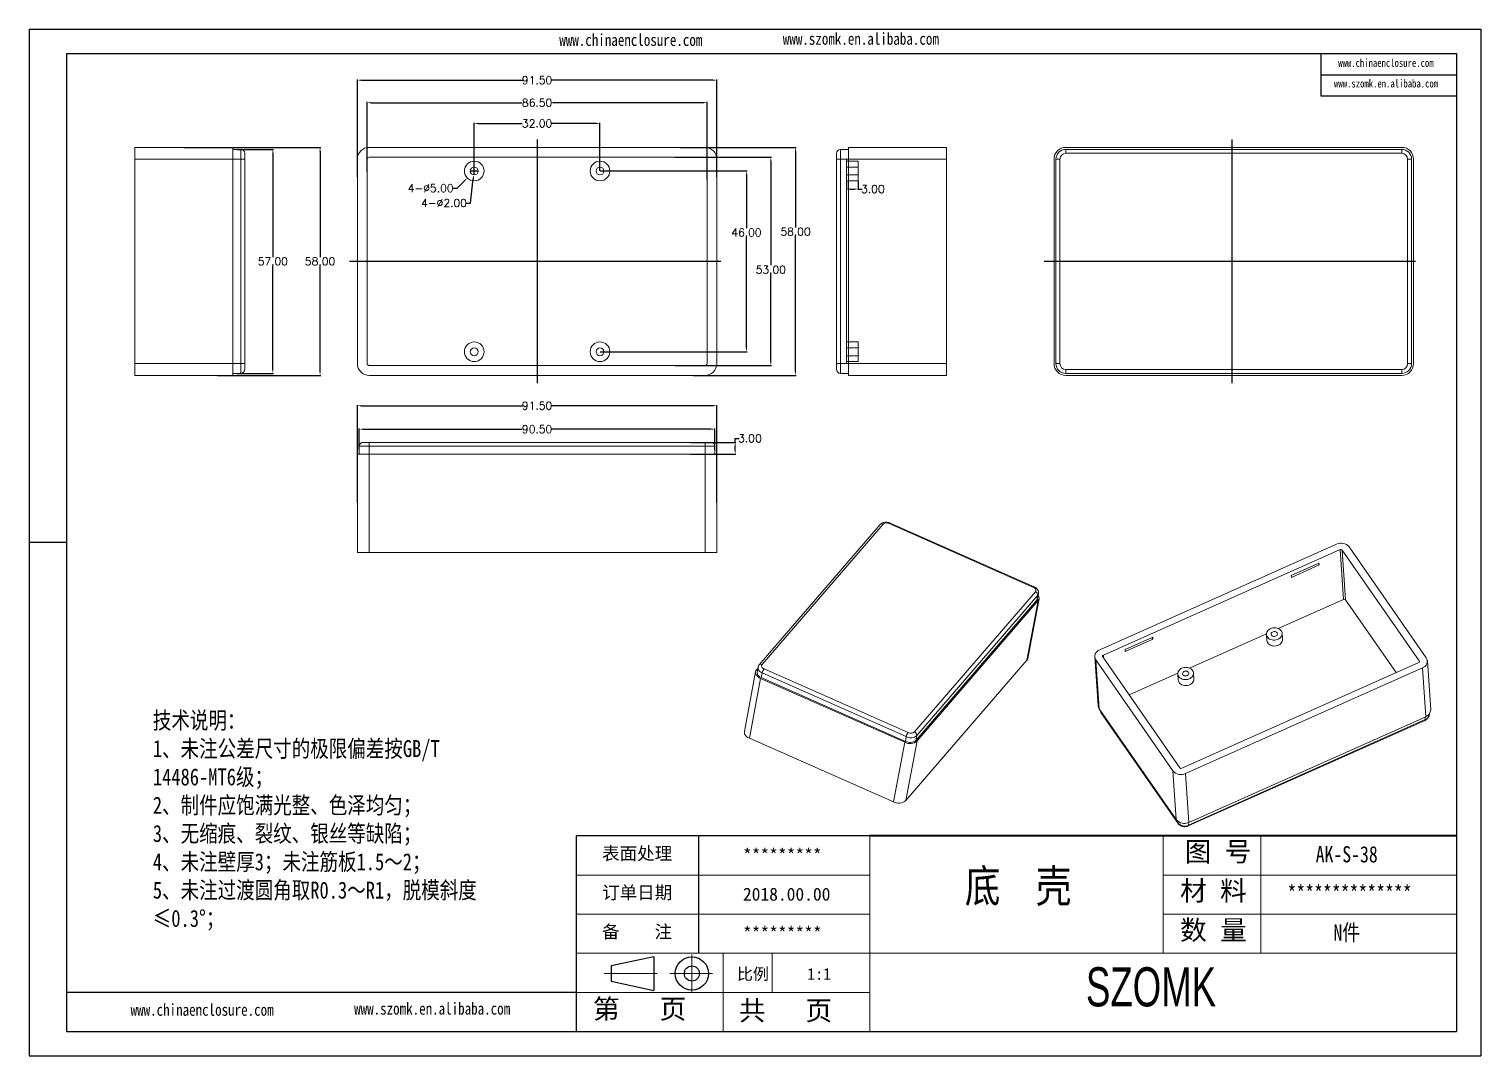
# Model space of a CAD drawing. Header units: inches. Extents: x 3379 to 4150, y 1114 to 1376.
# Drawn here: x 3780.2 to 4149.7, y 1114.4 to 1375.7 of the extents above; entities that cross this region are included whole.
import ezdxf

# ---------------------------------------------------------------- set-up
doc = ezdxf.new("R2010")
doc.units = ezdxf.units.IN
doc.header["$LTSCALE"] = 15
doc.linetypes.add('CENTER2', pattern=[28.575, 19.05, -3.175, 3.175, -3.175])
doc.layers.add('文字', color=81, linetype='Continuous')
for name, color, linetype, lineweight in [('粗实线', 7, 'Continuous', 30), ('细实线', 3, 'Continuous', 9), ('细点划线', 2, 'CENTER2', 9)]:
    doc.layers.add(name, color=color, linetype=linetype, lineweight=lineweight)
doc.styles.get("Standard").update_dxf_attribs({"font": 'txt', "bigfont": 'gbcbig.shx'})
doc.styles.add('宋体', font='', dxfattribs={"width": 0.8, "height": 3.5})
doc.styles.add('长仿宋', font='', dxfattribs={"width": 0.7, "height": 4})
doc.styles.get('宋体').set_extended_font_data('SimSun')
doc.styles.get('长仿宋').set_extended_font_data('SimSun')
doc.dimstyles.new('2.5', dxfattribs={"dimtxt": 2, "dimasz": 1, "dimexe": 0.18, "dimexo": 0.0625, "dimgap": 0.09, "dimtad": 0, "dimtih": 1, "dimtoh": 1, "dimzin": 0, "dimdsep": 46, "dimtxsty": 'Standard', "dimcen": 1, "dimadec": 0, "dimazin": 2, "dimtfac": 1, "dimtofl": 0, "dimtmove": 0, "dimatfit": 3, "dimfxl": 1, "dimtolj": 1, "dimtzin": 0, "dimarcsym": 0})

# ---------------------------------------------------------------- blocks, each defined once
blk = doc.blocks.new('*D349')
at = {"color": 0, "lineweight": -2}
for p, q in [((3863.74, 1338.08), (3863.74, 1362.84)), ((3864.74, 1362.66), (3905.9, 1362.66)), ((3954.24, 1362.66), (3913.08, 1362.66)), ((3955.24, 1338.08), (3955.24, 1362.84))]:
    blk.add_line(p, q, dxfattribs=at)
at = {"color": 0}
for points in [[(3864.74, 1362.83), (3864.74, 1362.49), (3863.74, 1362.66)], [(3954.24, 1362.83), (3954.24, 1362.49), (3955.24, 1362.66)]]:
    blk.add_solid(points, dxfattribs=at)
at = {"layer": 'Defpoints', "color": 0}
for p in [(3955.24, 1362.66), (3863.74, 1338.02), (3955.24, 1338.02)]:
    blk.add_point(p, dxfattribs=at)
at = {"color": 0, "insert": (3909.49, 1362.66), "char_height": 2, "attachment_point": 5}
blk.add_mtext('\\A1;91.50', dxfattribs=at)
blk = doc.blocks.new('*D350')
at = {"color": 0, "lineweight": -2}
for p, q in [((3866.24, 1339.33), (3866.24, 1357.11)), ((3867.24, 1356.93), (3905.57, 1356.93)), ((3951.74, 1356.93), (3913.41, 1356.93)), ((3952.74, 1337.42), (3952.74, 1357.11))]:
    blk.add_line(p, q, dxfattribs=at)
at = {"color": 0}
for points in [[(3867.24, 1357.1), (3867.24, 1356.76), (3866.24, 1356.93)], [(3951.74, 1357.1), (3951.74, 1356.76), (3952.74, 1356.93)]]:
    blk.add_solid(points, dxfattribs=at)
at = {"layer": 'Defpoints', "color": 0}
for p in [(3952.74, 1356.93), (3866.24, 1339.26), (3952.74, 1337.35)]:
    blk.add_point(p, dxfattribs=at)
at = {"color": 0, "insert": (3909.49, 1356.93), "char_height": 2, "attachment_point": 5}
blk.add_mtext('\\A1;86.50', dxfattribs=at)
blk = doc.blocks.new('*D351')
at = {"color": 0, "lineweight": -2}
for p, q in [((3893.49, 1339.61), (3893.49, 1351.83)), ((3894.49, 1351.65), (3905.73, 1351.65)), ((3924.49, 1351.65), (3913.25, 1351.65)), ((3925.49, 1339.61), (3925.49, 1351.83))]:
    blk.add_line(p, q, dxfattribs=at)
at = {"color": 0}
for points in [[(3894.49, 1351.82), (3894.49, 1351.48), (3893.49, 1351.65)], [(3924.49, 1351.82), (3924.49, 1351.48), (3925.49, 1351.65)]]:
    blk.add_solid(points, dxfattribs=at)
at = {"layer": 'Defpoints', "color": 0}
for p in [(3925.49, 1351.65), (3893.49, 1339.55), (3925.49, 1339.55)]:
    blk.add_point(p, dxfattribs=at)
at = {"color": 0, "insert": (3909.49, 1351.65), "char_height": 2, "attachment_point": 5}
blk.add_mtext('\\A1;32.00', dxfattribs=at)
blk = doc.blocks.new('*D352')
at = {"color": 0, "lineweight": -2}
for p, q in [((3892.49, 1339.55), (3894.49, 1339.55)), ((3893.49, 1338.55), (3893.49, 1340.55)), ((3888.14, 1335.19), (3889.14, 1335.19)), ((3889.14, 1335.19), (3891.02, 1337.07))]:
    blk.add_line(p, q, dxfattribs=at)
at = {"color": 0}
blk.add_solid([(3890.9, 1337.19), (3891.14, 1336.96), (3891.72, 1337.78)], dxfattribs=at)
at = {"layer": 'Defpoints', "color": 0}
for p in [(3891.72, 1337.78), (3895.26, 1341.32)]:
    blk.add_point(p, dxfattribs=at)
at = {"color": 0, "insert": (3882.39, 1335.19), "char_height": 2, "attachment_point": 5}
blk.add_mtext('\\A1;4-∅5.00', dxfattribs=at)
blk = doc.blocks.new('*D353')
at = {"color": 0, "lineweight": -2}
for p, q in [((3892.49, 1339.55), (3894.49, 1339.55)), ((3893.49, 1338.55), (3893.49, 1340.55)), ((3892.55, 1331.4), (3893.26, 1337.56)), ((3891.55, 1331.4), (3892.55, 1331.4))]:
    blk.add_line(p, q, dxfattribs=at)
at = {"color": 0}
blk.add_solid([(3893.1, 1337.58), (3893.43, 1337.55), (3893.38, 1338.56)], dxfattribs=at)
at = {"layer": 'Defpoints', "color": 0}
for p in [(3893.38, 1338.56), (3893.6, 1340.55)]:
    blk.add_point(p, dxfattribs=at)
at = {"color": 0, "insert": (3885.8, 1331.4), "char_height": 2, "attachment_point": 5}
blk.add_mtext('\\A1;4-∅2.00', dxfattribs=at)
blk = doc.blocks.new('*D354')
at = {"color": 0, "lineweight": -2}
for p, q in [((3988.21, 1336.99), (3988.21, 1334.77)), ((3989.21, 1334.95), (3990.21, 1334.95)), ((3991.21, 1336.99), (3991.21, 1334.77)), ((3991.21, 1334.95), (3992.21, 1334.95))]:
    blk.add_line(p, q, dxfattribs=at)
at = {"color": 0}
for points in [[(3989.21, 1335.12), (3989.21, 1334.78), (3988.21, 1334.95)], [(3990.21, 1335.12), (3990.21, 1334.78), (3991.21, 1334.95)]]:
    blk.add_solid(points, dxfattribs=at)
at = {"layer": 'Defpoints', "color": 0}
for p in [(3988.21, 1337.05), (3991.21, 1337.05), (3991.21, 1334.95)]:
    blk.add_point(p, dxfattribs=at)
at = {"color": 0, "insert": (3994.96, 1334.95), "char_height": 2, "attachment_point": 5}
blk.add_mtext('\\A1;3.00', dxfattribs=at)
blk = doc.blocks.new('*D355')
at = {"color": 0, "lineweight": -2}
for p, q in [((3946.02, 1345.55), (3975.45, 1345.55)), ((3975.27, 1344.55), (3975.27, 1325.2)), ((3975.27, 1288.55), (3975.27, 1323.02)), ((3949.18, 1287.55), (3975.45, 1287.55))]:
    blk.add_line(p, q, dxfattribs=at)
at = {"color": 0}
for points in [[(3975.1, 1344.55), (3975.43, 1344.55), (3975.27, 1345.55)], [(3975.1, 1288.55), (3975.43, 1288.55), (3975.27, 1287.55)]]:
    blk.add_solid(points, dxfattribs=at)
at = {"layer": 'Defpoints', "color": 0}
for p in [(3945.96, 1345.55), (3975.27, 1345.55), (3949.12, 1287.55)]:
    blk.add_point(p, dxfattribs=at)
at = {"color": 0, "insert": (3975.27, 1324.11), "char_height": 2, "attachment_point": 5}
blk.add_mtext('\\A1;58.00', dxfattribs=at)
blk = doc.blocks.new('*D356')
at = {"color": 0, "lineweight": -2}
for p, q in [((3944.57, 1343.05), (3969.15, 1343.05)), ((3968.97, 1342.05), (3968.97, 1315.55)), ((3968.97, 1291.05), (3968.97, 1313.37)), ((3944.57, 1290.05), (3969.15, 1290.05))]:
    blk.add_line(p, q, dxfattribs=at)
at = {"color": 0}
for points in [[(3968.81, 1342.05), (3969.14, 1342.05), (3968.97, 1343.05)], [(3968.81, 1291.05), (3969.14, 1291.05), (3968.97, 1290.05)]]:
    blk.add_solid(points, dxfattribs=at)
at = {"layer": 'Defpoints', "color": 0}
for p in [(3944.51, 1343.05), (3968.97, 1343.05), (3944.51, 1290.05)]:
    blk.add_point(p, dxfattribs=at)
at = {"color": 0, "insert": (3968.97, 1314.46), "char_height": 2, "attachment_point": 5}
blk.add_mtext('\\A1;53.00', dxfattribs=at)
blk = doc.blocks.new('*D357')
at = {"color": 0, "lineweight": -2}
for p, q in [((3925.55, 1339.55), (3962.95, 1339.55)), ((3962.77, 1338.55), (3962.77, 1324.98)), ((3962.77, 1294.55), (3962.77, 1322.8)), ((3925.55, 1293.55), (3962.95, 1293.55))]:
    blk.add_line(p, q, dxfattribs=at)
at = {"color": 0}
for points in [[(3962.6, 1338.55), (3962.93, 1338.55), (3962.77, 1339.55)], [(3962.6, 1294.55), (3962.93, 1294.55), (3962.77, 1293.55)]]:
    blk.add_solid(points, dxfattribs=at)
at = {"layer": 'Defpoints', "color": 0}
for p in [(3925.49, 1339.55), (3962.77, 1339.55), (3925.49, 1293.55)]:
    blk.add_point(p, dxfattribs=at)
at = {"color": 0, "insert": (3962.77, 1323.89), "char_height": 2, "attachment_point": 5}
blk.add_mtext('\\A1;46.00', dxfattribs=at)
blk = doc.blocks.new('*D358')
at = {"color": 0, "lineweight": -2}
for p, q in [((3833.14, 1345.05), (3842.41, 1345.05)), ((3842.23, 1344.05), (3842.23, 1317.64)), ((3842.23, 1289.05), (3842.23, 1315.46)), ((3833.14, 1288.05), (3842.41, 1288.05))]:
    blk.add_line(p, q, dxfattribs=at)
at = {"color": 0}
for points in [[(3842.07, 1344.05), (3842.4, 1344.05), (3842.23, 1345.05)], [(3842.07, 1289.05), (3842.4, 1289.05), (3842.23, 1288.05)]]:
    blk.add_solid(points, dxfattribs=at)
at = {"layer": 'Defpoints', "color": 0}
for p in [(3833.07, 1345.05), (3833.07, 1288.05), (3842.23, 1288.05)]:
    blk.add_point(p, dxfattribs=at)
at = {"color": 0, "insert": (3842.23, 1316.55), "char_height": 2, "attachment_point": 5}
blk.add_mtext('\\A1;57.00', dxfattribs=at)
blk = doc.blocks.new('*D359')
at = {"color": 0, "lineweight": -2}
for p, q in [((3819.64, 1345.55), (3854.43, 1345.55)), ((3854.25, 1344.55), (3854.25, 1317.64)), ((3854.25, 1288.55), (3854.25, 1315.46)), ((3828.19, 1287.55), (3854.43, 1287.55))]:
    blk.add_line(p, q, dxfattribs=at)
at = {"color": 0}
for points in [[(3854.08, 1344.55), (3854.41, 1344.55), (3854.25, 1345.55)], [(3854.08, 1288.55), (3854.41, 1288.55), (3854.25, 1287.55)]]:
    blk.add_solid(points, dxfattribs=at)
at = {"layer": 'Defpoints', "color": 0}
for p in [(3819.57, 1345.55), (3854.25, 1345.55), (3828.13, 1287.55)]:
    blk.add_point(p, dxfattribs=at)
at = {"color": 0, "insert": (3854.25, 1316.55), "char_height": 2, "attachment_point": 5}
blk.add_mtext('\\A1;58.00', dxfattribs=at)
blk = doc.blocks.new('*D360')
at = {"color": 0, "lineweight": -2}
for p, q in [((3864.24, 1268.58), (3864.24, 1274.04)), ((3865.24, 1273.86), (3905.73, 1273.86)), ((3953.74, 1273.86), (3913.25, 1273.86)), ((3954.74, 1268.58), (3954.74, 1274.04))]:
    blk.add_line(p, q, dxfattribs=at)
at = {"color": 0}
for points in [[(3865.24, 1274.03), (3865.24, 1273.69), (3864.24, 1273.86)], [(3953.74, 1274.03), (3953.74, 1273.69), (3954.74, 1273.86)]]:
    blk.add_solid(points, dxfattribs=at)
at = {"layer": 'Defpoints', "color": 0}
for p in [(3954.74, 1273.86), (3864.24, 1268.51), (3954.74, 1268.51)]:
    blk.add_point(p, dxfattribs=at)
at = {"color": 0, "insert": (3909.49, 1273.86), "char_height": 2, "attachment_point": 5}
blk.add_mtext('\\A1;90.50', dxfattribs=at)
blk = doc.blocks.new('*D361')
at = {"color": 0, "lineweight": -2}
for p, q in [((3863.74, 1255.08), (3863.74, 1280)), ((3864.74, 1279.82), (3905.9, 1279.82)), ((3954.24, 1279.82), (3913.08, 1279.82)), ((3955.24, 1255.08), (3955.24, 1280))]:
    blk.add_line(p, q, dxfattribs=at)
at = {"color": 0}
for points in [[(3864.74, 1279.99), (3864.74, 1279.66), (3863.74, 1279.82)], [(3954.24, 1279.99), (3954.24, 1279.66), (3955.24, 1279.82)]]:
    blk.add_solid(points, dxfattribs=at)
at = {"layer": 'Defpoints', "color": 0}
for p in [(3863.74, 1279.82), (3863.74, 1255.01), (3955.24, 1255.01)]:
    blk.add_point(p, dxfattribs=at)
at = {"color": 0, "insert": (3909.49, 1279.82), "char_height": 2, "attachment_point": 5}
blk.add_mtext('\\A1;91.50', dxfattribs=at)
blk = doc.blocks.new('*D362')
at = {"color": 0, "lineweight": -2}
for p, q in [((3959.9, 1270.51), (3959.9, 1271.51)), ((3959.9, 1271.51), (3960.9, 1271.51)), ((3948.52, 1270.51), (3960.08, 1270.51)), ((3948.52, 1267.51), (3960.08, 1267.51)), ((3959.9, 1268.51), (3959.9, 1269.51))]:
    blk.add_line(p, q, dxfattribs=at)
at = {"color": 0}
for points in [[(3959.73, 1269.51), (3960.07, 1269.51), (3959.9, 1270.51)], [(3959.73, 1268.51), (3960.07, 1268.51), (3959.9, 1267.51)]]:
    blk.add_solid(points, dxfattribs=at)
at = {"layer": 'Defpoints', "color": 0}
for p in [(3948.46, 1270.51), (3948.46, 1267.51), (3959.9, 1270.51)]:
    blk.add_point(p, dxfattribs=at)
at = {"color": 0, "insert": (3963.66, 1271.51), "char_height": 2, "attachment_point": 5}
blk.add_mtext('\\A1;3.00', dxfattribs=at)

msp = doc.modelspace()

# ---------------------------------------------------------------- linework, layer by layer
for p, q in [((3780.188, 1375.665), (4149.704, 1375.665)), ((3780.188, 1375.665), (3780.188, 1114.391)), ((4149.704, 1375.665), (4149.704, 1114.391)), ((3789.75, 1369.444), (4143.483, 1369.444)), ((3789.75, 1369.444), (3789.75, 1120.612)), ((4108.923, 1369.444), (4108.923, 1358.644)), ((4143.483, 1369.444), (4143.483, 1120.612)), ((4108.923, 1364.044), (4143.483, 1364.044)), ((4108.923, 1358.644), (4143.483, 1358.644)), ((3789.75, 1245.028), (3780.188, 1245.028)), ((3780.188, 1235.351), (3780.188, 1114.391)), ((3994.184, 1170.379), (3919.534, 1170.379)), ((3919.534, 1120.612), (3919.534, 1170.379)), ((3950.638, 1140.519), (3950.638, 1170.379)), ((3919.534, 1130.565), (3789.75, 1130.565)), ((3789.75, 1120.612), (4143.483, 1120.612)), ((3780.188, 1114.391), (4149.704, 1114.391)), ((3780.188, 1114.391), (3951.26, 1114.391))]:
    msp.add_line(p, q)
at = {"color": 7, "linetype": 'Continuous', "lineweight": 15}
for p, q in [((3807.074, 1342.552), (3807.074, 1345.552)), ((3807.074, 1345.552), (3832.074, 1345.552)), ((3832.074, 1345.552), (3832.074, 1342.552)), ((3832.074, 1345.052), (3834.074, 1345.052)), ((3834.074, 1342.552), (3834.074, 1345.052)), ((3952.24, 1345.552), (3866.74, 1345.552)), ((3986.707, 1345.052), (3986.707, 1342.552)), ((3988.707, 1345.052), (3986.707, 1345.052)), ((3988.707, 1342.552), (3988.707, 1345.552)), ((3988.707, 1345.552), (4013.707, 1345.552)), ((4013.707, 1345.552), (4013.707, 1342.552)), ((4129.546, 1345.552), (4044.046, 1345.552)), ((4044.046, 1344.052), (4044.046, 1345.052)), ((4044.046, 1345.052), (4129.546, 1345.052)), ((4129.546, 1344.052), (4129.546, 1345.052)), ((3807.074, 1290.552), (3807.074, 1342.552)), ((3832.074, 1342.552), (3807.074, 1342.552)), ((3832.074, 1342.552), (3832.074, 1290.552)), ((3832.074, 1342.552), (3834.074, 1342.552)), ((3834.074, 1342.552), (3835.074, 1342.552)), ((3834.074, 1290.552), (3834.074, 1342.552)), ((3835.074, 1344.052), (3835.074, 1342.552)), ((3835.074, 1342.552), (3835.074, 1290.552)), ((3863.74, 1342.552), (3863.74, 1290.552)), ((3866.24, 1342.552), (3866.24, 1290.552)), ((3952.24, 1343.052), (3866.74, 1343.052)), ((3952.74, 1290.552), (3952.74, 1342.552)), ((3955.24, 1290.552), (3955.24, 1342.552)), ((3985.707, 1342.552), (3985.707, 1344.052)), ((3985.707, 1342.552), (3986.707, 1342.552)), ((3985.707, 1290.552), (3985.707, 1342.552)), ((3986.707, 1342.552), (3986.707, 1290.552)), ((3988.707, 1342.552), (3986.707, 1342.552)), ((4013.707, 1342.552), (3988.707, 1342.552)), ((3988.707, 1290.552), (3988.707, 1342.552)), ((4013.707, 1342.552), (4013.707, 1290.552)), ((4041.046, 1342.552), (4041.046, 1290.552)), ((4041.546, 1290.552), (4041.546, 1342.552)), ((4041.546, 1342.552), (4042.546, 1342.552)), ((4042.546, 1342.552), (4042.546, 1290.552)), ((4129.546, 1344.052), (4044.046, 1344.052)), ((4131.046, 1342.552), (4132.046, 1342.552)), ((4131.046, 1290.552), (4131.046, 1342.552)), ((4132.046, 1342.552), (4132.046, 1290.552)), ((4132.546, 1290.552), (4132.546, 1342.552)), ((3807.074, 1290.552), (3832.074, 1290.552)), ((3807.074, 1287.552), (3807.074, 1290.552)), ((3832.074, 1290.552), (3832.074, 1287.552)), ((3832.074, 1290.552), (3834.074, 1290.552)), ((3834.074, 1288.052), (3834.074, 1290.552)), ((3834.074, 1290.552), (3835.074, 1290.552)), ((3835.074, 1290.552), (3835.074, 1289.052)), ((3866.74, 1290.052), (3952.24, 1290.052)), ((3985.707, 1290.552), (3986.707, 1290.552)), ((3985.707, 1289.052), (3985.707, 1290.552)), ((3986.707, 1290.552), (3986.707, 1288.052)), ((3988.707, 1290.552), (3986.707, 1290.552)), ((3988.707, 1290.552), (4013.707, 1290.552)), ((3988.707, 1287.552), (3988.707, 1290.552)), ((4013.707, 1290.552), (4013.707, 1287.552)), ((4041.546, 1290.552), (4042.546, 1290.552)), ((4131.046, 1290.552), (4132.046, 1290.552)), ((3832.074, 1287.552), (3807.074, 1287.552)), ((3832.074, 1288.052), (3834.074, 1288.052)), ((3866.74, 1287.552), (3952.24, 1287.552)), ((3988.707, 1288.052), (3986.707, 1288.052)), ((4013.707, 1287.552), (3988.707, 1287.552)), ((4044.046, 1288.052), (4044.046, 1289.052)), ((4044.046, 1289.052), (4129.546, 1289.052)), ((4129.546, 1288.052), (4044.046, 1288.052)), ((4044.046, 1287.552), (4129.546, 1287.552)), ((4129.546, 1288.052), (4129.546, 1289.052)), ((3863.74, 1242.513), (3863.74, 1267.513)), ((3863.74, 1267.513), (3866.74, 1267.513)), ((3866.74, 1269.513), (3864.24, 1269.513)), ((3864.24, 1267.513), (3864.24, 1269.513)), ((3865.24, 1270.513), (3866.74, 1270.513)), ((3866.74, 1270.513), (3952.24, 1270.513)), ((3866.74, 1270.513), (3866.74, 1269.513)), ((3952.24, 1269.513), (3866.74, 1269.513)), ((3866.74, 1267.513), (3866.74, 1269.513)), ((3866.74, 1267.513), (3866.74, 1242.513)), ((3866.74, 1267.513), (3952.24, 1267.513)), ((3952.24, 1270.513), (3952.24, 1269.513)), ((3952.24, 1270.513), (3953.74, 1270.513)), ((3954.74, 1269.513), (3952.24, 1269.513)), ((3952.24, 1267.513), (3952.24, 1269.513)), ((3952.24, 1242.513), (3952.24, 1267.513)), ((3952.24, 1267.513), (3955.24, 1267.513)), ((3954.74, 1267.513), (3954.74, 1269.513)), ((3955.24, 1267.513), (3955.24, 1242.513)), ((3996.815, 1249.587), (3966.02, 1213.887)), ((3997.536, 1249.671), (3966.74, 1213.972)), ((4035.798, 1233.612), (3999.134, 1249.83)), ((4036.007, 1233.737), (3999.343, 1249.954)), ((3866.74, 1242.513), (3863.74, 1242.513)), ((3952.24, 1242.513), (3866.74, 1242.513)), ((3955.24, 1242.513), (3952.24, 1242.513)), ((4112.927, 1244.587), (4052.671, 1217.726)), ((4113.869, 1243.23), (4053.613, 1216.369)), ((4114.73, 1230.564), (4113.869, 1243.23)), ((4134.019, 1214.894), (4114.41, 1243.116)), ((4114.41, 1243.116), (4115.271, 1230.449)), ((4135.78, 1215.68), (4116.172, 1243.901)), ((4108.475, 1239.802), (4101.428, 1236.66)), ((4101.461, 1236.164), (4108.509, 1239.305)), ((4108.237, 1239.696), (4108.509, 1239.305)), ((4108.509, 1239.305), (4108.475, 1239.802)), ((4101.428, 1236.66), (4101.461, 1236.164)), ((4005.52, 1196.819), (4036.316, 1232.518)), ((4036.906, 1231.599), (4006.111, 1195.9)), ((4034.41, 1215.546), (4037.273, 1230.72)), ((4036.677, 1230.385), (4036.906, 1231.599)), ((4036.88, 1230.794), (4037.109, 1232.008)), ((4114.73, 1230.564), (4098.078, 1223.141)), ((4005.882, 1194.686), (4036.677, 1230.385)), ((4006.234, 1194.53), (4037.03, 1230.229)), ((4034.167, 1215.055), (4037.03, 1230.229)), ((4128.144, 1211.92), (4115.271, 1230.449)), ((4066.19, 1220.952), (4059.143, 1217.81)), ((4059.176, 1217.313), (4066.224, 1220.455)), ((4065.952, 1220.846), (4066.224, 1220.455)), ((4066.224, 1220.455), (4066.19, 1220.952)), ((4095.104, 1221.814), (4075.526, 1213.087)), ((4095.101, 1221.615), (4095.202, 1220.125)), ((4099.193, 1220.396), (4099.092, 1221.886)), ((4051.407, 1215.935), (4052.251, 1203.516)), ((4053.45, 1215.94), (4073.058, 1187.718)), ((4059.143, 1217.81), (4059.176, 1217.313)), ((3965.096, 1212.128), (3962.233, 1196.954)), ((3965.667, 1212.999), (3965.339, 1212.619)), ((3965.718, 1213.268), (3965.489, 1212.054)), ((3967.257, 1212.878), (4003.922, 1196.66)), ((4034.167, 1215.055), (4003.371, 1179.356)), ((4051.688, 1215.155), (4071.296, 1186.933)), ((4051.688, 1215.155), (4052.531, 1202.737)), ((4073.599, 1187.604), (4133.855, 1214.466)), ((4074.541, 1186.247), (4134.797, 1213.109)), ((4135.641, 1200.691), (4134.797, 1213.109)), ((4136.904, 1202.481), (4136.061, 1214.9)), ((3966.374, 1210.431), (3963.511, 1195.257)), ((3966.374, 1210.431), (4003.038, 1194.213)), ((3966.554, 1210.639), (3966.783, 1211.853)), ((3966.554, 1210.639), (4003.218, 1194.422)), ((4003.447, 1195.636), (3966.783, 1211.853)), ((4072.552, 1211.761), (4060.184, 1206.248)), ((4072.549, 1211.561), (4072.65, 1210.071)), ((4076.641, 1210.342), (4076.54, 1211.832)), ((4072.139, 1174.515), (4052.531, 1202.737)), ((4052.951, 1201.9), (4072.559, 1173.678)), ((4052.999, 1201.758), (4072.607, 1173.536)), ((4075.212, 1172.919), (4135.468, 1199.781)), ((4075.264, 1173.107), (4135.52, 1199.969)), ((4135.641, 1200.691), (4075.385, 1173.829)), ((4000.175, 1179.039), (3963.511, 1195.257)), ((4000.175, 1179.039), (4003.038, 1194.213)), ((4003.218, 1194.422), (4003.447, 1195.636)), ((4006.234, 1194.53), (4003.371, 1179.356)), ((4005.882, 1194.686), (4006.111, 1195.9)), ((4072.139, 1174.515), (4071.296, 1186.933)), ((4074.541, 1186.247), (4075.385, 1173.829))]:
    msp.add_line(p, q, dxfattribs=at)
at = {"color": 1}
for p, q in [((3909.49, 1347.552), (3909.49, 1285.552)), ((4086.296, 1347.552), (4086.296, 1285.552)), ((3956.24, 1316.552), (3861.74, 1316.552)), ((4133.046, 1316.552), (4038.546, 1316.552))]:
    msp.add_line(p, q, dxfattribs=at)
at = {"color": 5, "linetype": 'CENTER2', "lineweight": 15}
for p, q in [((3988.207, 1290.552), (3988.207, 1342.552)), ((3988.207, 1342.052), (3991.207, 1342.052)), ((3991.207, 1337.052), (3991.207, 1342.052)), ((3988.207, 1340.552), (3991.207, 1340.552)), ((3988.207, 1338.552), (3991.207, 1338.552)), ((3988.207, 1337.052), (3991.207, 1337.052)), ((3988.207, 1296.052), (3991.207, 1296.052)), ((3988.207, 1294.552), (3991.207, 1294.552)), ((3991.207, 1296.052), (3991.207, 1291.052)), ((3988.207, 1292.552), (3991.207, 1292.552)), ((3988.207, 1291.052), (3991.207, 1291.052))]:
    msp.add_line(p, q, dxfattribs=at)
at = {"color": 8, "linetype": 'Continuous', "lineweight": 15}
for p, q in [((4053.613, 1216.369), (4053.663, 1215.633)), ((4134.037, 1214.629), (4134.019, 1214.894)), ((4052.933, 1202.157), (4052.951, 1201.9)), ((4135.476, 1200.617), (4135.52, 1199.969)), ((4072.53, 1174.105), (4072.559, 1173.678)), ((4075.219, 1173.762), (4075.264, 1173.107))]:
    msp.add_line(p, q, dxfattribs=at)
at = {"color": 8, "linetype": 'Continuous', "lineweight": 15, "flags": 128}
for points in [[(3999.343, 1249.954), (3999.314, 1249.959), (3999.263, 1249.943), (3999.202, 1249.899), (3999.134, 1249.83)], [(4036.008, 1233.737), (4035.979, 1233.742), (4035.927, 1233.726), (4035.866, 1233.682), (4035.798, 1233.612)], [(4037.108, 1232.004), (4037.048, 1231.818), (4036.906, 1231.599)], [(3966.783, 1211.853), (3966.456, 1212.025), (3966.177, 1212.231), (3965.955, 1212.462), (3965.8, 1212.71), (3965.717, 1212.965), (3965.71, 1213.218), (3965.719, 1213.272)], [(4052.728, 1202.453), (4052.801, 1202.18), (4052.951, 1201.9)], [(4052.999, 1201.758), (4052.971, 1201.809), (4052.951, 1201.9)], [(4135.52, 1199.969), (4135.519, 1199.882), (4135.504, 1199.82), (4135.475, 1199.784), (4135.468, 1199.781)], [(4072.607, 1173.536), (4072.579, 1173.587), (4072.559, 1173.678)], [(4075.264, 1173.107), (4075.263, 1173.02), (4075.248, 1172.958), (4075.219, 1172.922), (4075.212, 1172.919)]]:
    msp.add_lwpolyline(points, dxfattribs=at)
at = {"color": 7, "linetype": 'Continuous', "lineweight": 15, "flags": 128}
for points in [[(4036.316, 1232.518), (4036.401, 1232.649), (4036.442, 1232.793), (4036.438, 1232.945), (4036.388, 1233.098), (4036.295, 1233.247), (4036.162, 1233.385), (4035.994, 1233.509), (4035.798, 1233.612)], [(4036.677, 1230.385), (4036.819, 1230.604), (4036.88, 1230.794)], [(4098.858, 1222.536), (4098.661, 1222.765), (4098.415, 1222.962), (4098.125, 1223.12), (4097.803, 1223.234), (4097.458, 1223.301), (4097.101, 1223.317), (4096.744, 1223.283), (4096.399, 1223.2), (4096.075, 1223.07), (4095.785, 1222.898), (4095.537, 1222.689), (4095.339, 1222.45), (4095.197, 1222.188), (4095.117, 1221.912), (4095.1, 1221.631), (4095.147, 1221.354), (4095.257, 1221.09), (4095.426, 1220.846), (4095.649, 1220.632), (4095.918, 1220.454), (4096.225, 1220.317), (4096.56, 1220.227), (4096.912, 1220.185), (4097.271, 1220.194), (4097.623, 1220.253), (4097.959, 1220.36), (4098.267, 1220.511), (4098.537, 1220.703), (4098.761, 1220.928), (4098.932, 1221.179), (4099.043, 1221.449), (4099.092, 1221.729), (4099.077, 1222.009), (4098.998, 1222.281), (4098.858, 1222.536)], [(4095.436, 1219.475), (4095.632, 1219.245), (4095.879, 1219.048), (4096.168, 1218.89), (4096.491, 1218.776), (4096.836, 1218.71), (4097.193, 1218.693), (4097.55, 1218.727), (4097.895, 1218.81), (4098.218, 1218.94), (4098.509, 1219.112), (4098.757, 1219.321), (4098.955, 1219.56), (4099.096, 1219.822), (4099.177, 1220.098), (4099.194, 1220.379), (4099.193, 1220.396)], [(4097.801, 1222.064), (4097.666, 1222.205), (4097.485, 1222.308), (4097.273, 1222.366), (4097.046, 1222.374), (4096.823, 1222.332), (4096.623, 1222.243), (4096.46, 1222.113), (4096.35, 1221.955), (4096.3, 1221.779), (4096.314, 1221.602), (4096.391, 1221.436), (4096.526, 1221.296), (4096.707, 1221.193), (4096.92, 1221.134), (4097.146, 1221.126), (4097.369, 1221.168), (4097.57, 1221.258), (4097.732, 1221.387), (4097.843, 1221.546), (4097.893, 1221.721), (4097.879, 1221.899), (4097.801, 1222.064)], [(3965.339, 1212.619), (3965.183, 1212.387), (3965.097, 1212.134), (3965.082, 1211.867), (3965.139, 1211.595), (3965.267, 1211.325), (3965.461, 1211.066), (3965.715, 1210.826), (3966.023, 1210.612), (3966.374, 1210.431)], [(3966.74, 1213.972), (3966.655, 1213.841), (3966.614, 1213.697), (3966.618, 1213.545), (3966.668, 1213.392), (3966.761, 1213.243), (3966.894, 1213.104), (3967.061, 1212.981), (3967.257, 1212.878)], [(4076.306, 1212.482), (4076.11, 1212.712), (4075.863, 1212.909), (4075.573, 1213.067), (4075.251, 1213.181), (4074.906, 1213.247), (4074.549, 1213.264), (4074.192, 1213.23), (4073.847, 1213.147), (4073.523, 1213.017), (4073.233, 1212.845), (4072.985, 1212.636), (4072.787, 1212.396), (4072.645, 1212.135), (4072.565, 1211.859), (4072.548, 1211.578), (4072.595, 1211.301), (4072.705, 1211.036), (4072.874, 1210.793), (4073.097, 1210.579), (4073.366, 1210.4), (4073.673, 1210.264), (4074.008, 1210.173), (4074.36, 1210.132), (4074.719, 1210.14), (4075.071, 1210.199), (4075.407, 1210.306), (4075.715, 1210.458), (4075.985, 1210.649), (4076.209, 1210.874), (4076.38, 1211.126), (4076.491, 1211.396), (4076.54, 1211.675), (4076.525, 1211.955), (4076.446, 1212.227), (4076.306, 1212.482)], [(4075.249, 1212.011), (4075.114, 1212.151), (4074.933, 1212.254), (4074.721, 1212.313), (4074.494, 1212.321), (4074.271, 1212.279), (4074.071, 1212.189), (4073.909, 1212.06), (4073.798, 1211.901), (4073.748, 1211.726), (4073.762, 1211.548), (4073.84, 1211.383), (4073.974, 1211.242), (4074.155, 1211.139), (4074.368, 1211.081), (4074.595, 1211.073), (4074.817, 1211.115), (4075.018, 1211.204), (4075.18, 1211.334), (4075.291, 1211.492), (4075.341, 1211.668), (4075.327, 1211.845), (4075.249, 1212.011)], [(4072.884, 1209.421), (4073.08, 1209.192), (4073.327, 1208.994), (4073.617, 1208.836), (4073.939, 1208.722), (4074.284, 1208.656), (4074.641, 1208.64), (4074.998, 1208.673), (4075.343, 1208.757), (4075.666, 1208.886), (4075.957, 1209.059), (4076.205, 1209.268), (4076.403, 1209.507), (4076.544, 1209.769), (4076.625, 1210.044), (4076.642, 1210.326), (4076.641, 1210.342)]]:
    msp.add_lwpolyline(points, dxfattribs=at)
at = {"color": 7, "linetype": 'Continuous', "lineweight": 15}
for centre, radius in [((3893.49, 1339.552), 2.5), ((3925.49, 1339.552), 2.5), ((3893.49, 1339.552), 1), ((3925.49, 1339.552), 1), ((3893.49, 1293.552), 2.5), ((3893.49, 1293.552), 1), ((3925.49, 1293.552), 2.5), ((3925.49, 1293.552), 1)]:
    msp.add_circle(centre, radius, dxfattribs=at)
for centre, radius, start, end in [((3834.074, 1344.052), 1, 0, 90), ((3866.74, 1342.552), 3, 90, 180), ((3952.24, 1342.552), 3, 0, 90), ((3986.707, 1344.052), 1, 90, 180), ((4044.046, 1342.552), 3, 90, 180), ((4044.046, 1342.552), 2.5, 90, 180), ((4129.546, 1342.552), 3, 0, 90), ((4129.546, 1342.552), 2.5, 0, 90), ((3866.74, 1342.552), 0.5, 90, 180), ((3952.24, 1342.552), 0.5, 0, 90), ((4044.046, 1342.552), 1.5, 90, 180), ((4129.546, 1342.552), 1.5, 0, 90), ((3866.74, 1290.552), 3, 180, 270), ((3866.74, 1290.552), 0.5, 180, 270), ((3952.24, 1290.552), 0.5, 270, 0), ((3952.24, 1290.552), 3, 270, 0), ((4044.046, 1290.552), 3, 180, 270), ((4044.046, 1290.552), 2.5, 180, 270), ((4044.046, 1290.552), 1.5, 180, 270), ((4129.546, 1290.552), 1.5, 270, 0), ((4129.546, 1290.552), 2.5, 270, 0), ((4129.546, 1290.552), 3, 270, 0), ((3834.074, 1289.052), 1, 270, 0), ((3986.707, 1289.052), 1, 180, 270), ((3865.24, 1269.513), 1, 90, 180), ((3953.74, 1269.513), 1, 0, 90), ((3998.455, 1248.542), 1.456, 62.20124, 129.12772), ((4114.108, 1242.154), 2.705, 40.25319, 115.88798), ((4114.066, 1242.826), 0.45, 40.18817, 115.953), ((4035.983, 1231.655), 0.925, 356.53688, 68.92396), ((4036.181, 1230.93), 1.101, 320.47871, 38.99722), ((4114.927, 1230.159), 0.45, 40.18817, 115.953), ((4096.481, 1220.217), 1.282, 184.14573, 215.38431), ((4053.171, 1216.061), 1.738, 106.73891, 211.40853), ((4053.697, 1216.091), 0.29, 106.84698, 211.30046), ((3966.962, 1212.055), 1.473, 180.02035, 253.91986), ((3969.235, 1211.339), 2.505, 142.1146, 168.16357), ((4033.399, 1215.742), 1.03, 318.22816, 349.05419), ((4133.771, 1214.743), 0.29, 286.84698, 31.30046), ((4134.297, 1214.774), 1.738, 286.73891, 31.40853), ((4073.929, 1210.164), 1.282, 184.14573, 215.38431), ((4053.787, 1203.628), 1.54, 184.15821, 215.37183), ((4134.974, 1202.502), 1.93, 290.20515, 359.39664), ((3963.93, 1196.902), 1.698, 178.24771, 255.6925), ((4004.4, 1196.757), 2.885, 241.84515, 309.48381), ((4004.35, 1196.569), 2.427, 242.20124, 309.12772), ((4005.899, 1195.122), 2.505, 142.1146, 168.16357), ((4004.579, 1197.783), 2.427, 242.20124, 309.12772), ((4004.601, 1197.948), 1.456, 242.20124, 309.12772), ((4005.187, 1195.956), 0.925, 356.53688, 68.92396), ((4073.36, 1188.681), 2.705, 220.25319, 295.88798), ((4073.402, 1188.009), 0.45, 220.18817, 295.953), ((4001.532, 1181.63), 2.924, 242.35874, 308.97022), ((4074.199, 1176.241), 2.688, 219.97118, 296.16999), ((4074.279, 1175.131), 2.251, 220.18817, 295.953)]:
    msp.add_arc(centre, radius, start, end, dxfattribs=at)
at = {"color": 8, "linetype": 'Continuous', "lineweight": 15}
for centre, radius, start, end in [((3997.233, 1249.138), 0.613, 60.44476, 132.92299), ((3966.437, 1213.438), 0.614, 60.46124, 132.71477), ((4134.977, 1201.472), 1.599, 289.85597, 358.02727)]:
    msp.add_arc(centre, radius, start, end, dxfattribs=at)
at = {"color": 7, "linetype": 'Continuous', "lineweight": 15}
for points, knots in [([(3999.343, 1249.954), (3999.284, 1249.979), (3999.124, 1250.045), (3998.846, 1250.123), (3998.512, 1250.175), (3998.175, 1250.183), (3997.842, 1250.147), (3997.531, 1250.066), (3997.256, 1249.945), (3997.013, 1249.79), (3996.882, 1249.655), (3996.815, 1249.587)], [0, 0, 0, 0, 0.06842894, 0.18682567, 0.30547961, 0.42510652, 0.54628664, 0.66958751, 0.78114173, 0.88898851, 1, 1, 1, 1]), ([(4037.103, 1232.002), (4037.108, 1232.019), (4037.137, 1232.122), (4037.135, 1232.319), (4037.098, 1232.579), (4037.008, 1232.828), (4036.872, 1233.062), (4036.693, 1233.279), (4036.469, 1233.475), (4036.237, 1233.628), (4036.074, 1233.705), (4036.007, 1233.737)], [0, 0, 0, 0, 0.0250914, 0.1472055, 0.2671931, 0.3873455, 0.5100137, 0.6370688, 0.7693078, 0.9059331, 1, 1, 1, 1]), ([(3966.02, 1213.887), (3965.975, 1213.831), (3965.879, 1213.707), (3965.774, 1213.5), (3965.74, 1213.346), (3965.724, 1213.274)], [0, 0, 0, 0, 0.3132595, 0.6823159, 1, 1, 1, 1]), ([(4052.738, 1202.426), (4052.743, 1202.384), (4052.758, 1202.247), (4052.841, 1202.017), (4052.945, 1201.846), (4052.999, 1201.758)], [0, 0, 0, 0, 0.17397633, 0.57410317, 1, 1, 1, 1]), ([(4135.468, 1199.781), (4135.53, 1199.81), (4135.693, 1199.888), (4135.932, 1200.053), (4136.17, 1200.28), (4136.358, 1200.54), (4136.493, 1200.824), (4136.564, 1201.12), (4136.588, 1201.335), (4136.572, 1201.444), (4136.57, 1201.456)], [0, 0, 0, 0, 0.0932534, 0.2453442, 0.3976844, 0.5484636, 0.696528, 0.8412732, 0.9828431, 1, 1, 1, 1]), ([(4072.607, 1173.536), (4072.65, 1173.479), (4072.752, 1173.343), (4072.954, 1173.157), (4073.21, 1172.986), (4073.498, 1172.853), (4073.811, 1172.763), (4074.141, 1172.719), (4074.478, 1172.723), (4074.812, 1172.776), (4075.056, 1172.852), (4075.186, 1172.907), (4075.212, 1172.919)], [0, 0, 0, 0, 0.0763368, 0.1832723, 0.2914448, 0.4015257, 0.5132437, 0.6261943, 0.740044, 0.854631, 0.9699147, 1, 1, 1, 1])]:
    msp.add_open_spline(points, degree=3, knots=knots, dxfattribs=at)
at = {"layer": '粗实线', "color": 7, "lineweight": 40}
msp.add_line((4143.483, 1170.379), (3994.184, 1170.379), dxfattribs=at)
at = {"layer": '粗实线', "color": 7}
for p, q in [((3939.206, 1139.588), (3928.33, 1137.282)), ((3939.206, 1139.588), (3939.206, 1131.064)), ((3928.33, 1137.282), (3928.33, 1133.436)), ((3928.33, 1133.436), (3939.206, 1131.064))]:
    msp.add_line(p, q, dxfattribs=at)
for radius in [4.228, 1.923]:
    msp.add_circle((3948.885, 1135.359), radius, dxfattribs=at)
at = {"layer": '细实线', "color": 7}
for p, q in [((3994.184, 1170.379), (3994.184, 1120.612)), ((4068.833, 1170.379), (4068.833, 1140.519)), ((4093.717, 1170.379), (4093.717, 1140.728)), ((3994.184, 1160.425), (3919.534, 1160.425)), ((4143.483, 1160.425), (4068.833, 1160.425)), ((3994.184, 1150.472), (3919.534, 1150.472)), ((4143.483, 1150.472), (4068.833, 1150.472)), ((4143.483, 1140.519), (3919.534, 1140.519)), ((3956.859, 1140.519), (3956.859, 1120.612)), ((3969.301, 1140.519), (3969.301, 1130.565)), ((3994.184, 1130.565), (3919.534, 1130.565))]:
    msp.add_line(p, q, dxfattribs=at)
at = {"layer": '细点划线', "color": 7}
for p, q in [((3948.885, 1140.227), (3948.885, 1130.565)), ((3926.596, 1135.359), (3940.039, 1135.359)), ((3943.23, 1135.359), (3954.158, 1135.359))]:
    msp.add_line(p, q, dxfattribs=at)

# ---------------------------------------------------------------- texts
at = {"char_height": 3.27331, "width": 1860.38356, "attachment_point": 1}
for s, insert in [('{\\fSimHei|b0|i0|c134|p49;表面处理}', (3926.026, 1167.554)), ('{\\fSimHei|b0|i0|c134|p49;*********}', (3961.877, 1167.133)), ('{\\fSimHei|b0|i0|c134|p49;订单日期}', (3926.026, 1157.601)), ('{\\fSimHei|b0|i0|c134|p49;2018.00.00}', (3961.877, 1157.18)), ('{\\fSimHei|b0|i0|c134|p49;备    注}', (3926.026, 1147.647)), ('{\\fSimHei|b0|i0|c134|p49;*********}', (3961.877, 1147.226))]:
    msp.add_mtext(s, dxfattribs=dict(at, insert=insert))
at = {"layer": '文字', "color": 0, "attachment_point": 1, "style": '宋体'}
for s, insert, char_height, width in [('www.szomk.en.alibaba.com', (3972.024, 1374.712), 3.04128, 53.43237), ('www.chinaenclosure.com', (3915.139, 1374.411), 3.04128, 53.43237), ('www.chinaenclosure.com', (4113.375, 1368.076), 2.02752, 35.62158), ('www.szomk.en.alibaba.com', (4112.316, 1362.826), 2.02752, 35.62158), ('{\\H1.111x;技术说明：\\P1、未注公差尺寸的极限偏差按GB/T 14486-MT6级；\\P2、制件应饱满光整、色泽均匀；\\P3、无缩痕、裂纹、银丝等缺陷；\\P4、未注壁厚3；未注筋板1.5～2；\\P5、未注过渡圆角取R0.3～R1，脱模斜度≤0.3%%D；}', (3811.694, 1201.955), 3.888, 87.57488), ('{\\H1.111x;AK-S-38}', (4107.643, 1167.779), 3.73248, 43.15166), ('底  壳', (4018.345, 1161.786), 8.2944, 106.04092), ('{\\H1.111x;**************}', (4100.463, 1157.825), 3.73248, 43.15166), ('{\\H1.111x;N件}', (4112.158, 1147.872), 3.73248, 43.15166), ('www.chinaenclosure.com', (3806.034, 1127.653), 3.04128, 53.43237), ('www.szomk.en.alibaba.com', (3862.919, 1127.954), 3.04128, 53.43237)]:
    msp.add_mtext(s, dxfattribs=dict(at, insert=insert, char_height=char_height, width=width))
at = {"layer": '粗实线', "insert": (4049.169, 1136.955), "char_height": 9.95328, "width": 111.61619, "attachment_point": 1, "style": '长仿宋'}
msp.add_mtext('{\\fSTXinwei|b0|i0|c134|p2;SZOMK}', dxfattribs=at)
at = {"layer": '细实线', "color": 7, "attachment_point": 1}
for s, insert, char_height, width in [('{\\fSimSun|b0|i0|c134|p54;图 号}', (4074.306, 1168.868), 4.97664, 24.8832), ('{\\fSimSun|b0|i0|c134|p54;材 料   }', (4073.126, 1158.914), 4.97664, 24.8832), ('{\\fSimSun|b0|i0|c134|p54;数 量}', (4073.15, 1148.912), 4.97664, 22.48509), ('{\\fSimSun|b0|i0|c134|p54;比例}', (3960.343, 1136.749), 2.98598, 13.10754), ('{\\fSimSun|b0|i0|c134|p54;1:1}', (3978.228, 1136.749), 2.98598, 13.10754), ('{\\fSimSun|b0|i0|c134|p54;第   页}', (3923.722, 1128.855), 4.97664, 37.3248), ('{\\fSimSun|b0|i0|c134|p54; 共   页}', (3957.468, 1128.432), 4.97664, 37.3248)]:
    msp.add_mtext(s, dxfattribs=dict(at, insert=insert, char_height=char_height, width=width))

# ---------------------------------------------------------------- dimensions: what is measured, and where the dimension line sits
for base, p1, p2, picture, middle in [((3955.24, 1362.66), (3863.74, 1338.02), (3955.24, 1338.02), '*D349', (3909.49, 1362.66)), ((3952.74, 1356.93), (3866.24, 1339.265), (3952.74, 1337.355), '*D350', (3909.49, 1356.93))]:
    dim = msp.add_linear_dim(base=base, p1=p1, p2=p2, dimstyle='2.5')
    dim.commit()
    dim.dimension.update_dxf_attribs({"geometry": picture, "text_midpoint": middle, "dimtype": 160})
for base, p1, p2, picture, middle in [((3925.49, 1351.65), (3893.49, 1339.552), (3925.49, 1339.552), '*D351', (3909.49, 1351.65)), ((3991.207, 1334.951), (3988.207, 1337.052), (3991.207, 1337.052), '*D354', (3994.964, 1334.951)), ((3863.74, 1279.824), (3955.24, 1255.013), (3863.74, 1255.013), '*D361', (3909.49, 1279.824)), ((3954.74, 1273.86), (3864.24, 1268.513), (3954.74, 1268.513), '*D360', (3909.49, 1273.86))]:
    dim = msp.add_linear_dim(base=base, p1=p1, p2=p2, dimstyle='2.5')
    dim.commit()
    dim.dimension.update_dxf_attribs({"geometry": picture, "text_midpoint": middle})
for base, p1, p2, picture, middle in [((3854.248, 1345.552), (3828.132, 1287.552), (3819.574, 1345.552), '*D359', (3854.248, 1316.552)), ((3842.234, 1288.052), (3833.074, 1345.052), (3833.074, 1288.052), '*D358', (3842.234, 1316.552)), ((3959.901, 1270.513), (3948.462, 1267.513), (3948.462, 1270.513), '*D362', (3963.657, 1271.513))]:
    dim = msp.add_linear_dim(base=base, p1=p1, p2=p2, angle=90, dimstyle='2.5')
    dim.commit()
    dim.dimension.update_dxf_attribs({"geometry": picture, "text_midpoint": middle})
for base, p1, p2, picture, middle in [((3975.268, 1345.552), (3949.115, 1287.552), (3945.962, 1345.552), '*D355', (3975.268, 1324.111)), ((3968.973, 1343.052), (3944.512, 1290.052), (3944.512, 1343.052), '*D356', (3968.973, 1314.458)), ((3962.765, 1339.552), (3925.49, 1293.552), (3925.49, 1339.552), '*D357', (3962.765, 1323.889))]:
    dim = msp.add_linear_dim(base=base, p1=p1, p2=p2, angle=90, dimstyle='2.5')
    dim.commit()
    dim.dimension.update_dxf_attribs({"geometry": picture, "text_midpoint": middle, "dimtype": 160})
for p1, p2, picture, middle in [((3895.256, 1341.322), (3891.725, 1337.782), '*D352', (3882.387, 1335.195)), ((3893.605, 1340.545), (3893.376, 1338.558), '*D353', (3885.795, 1331.401))]:
    dim = msp.add_diameter_dim_2p(p1=p1, p2=p2, text='4-<>', dimstyle='2.5')
    dim.commit()
    dim.dimension.update_dxf_attribs({"geometry": picture, "text_midpoint": middle, "dimtype": 163})

doc.saveas('drawing.dxf')
